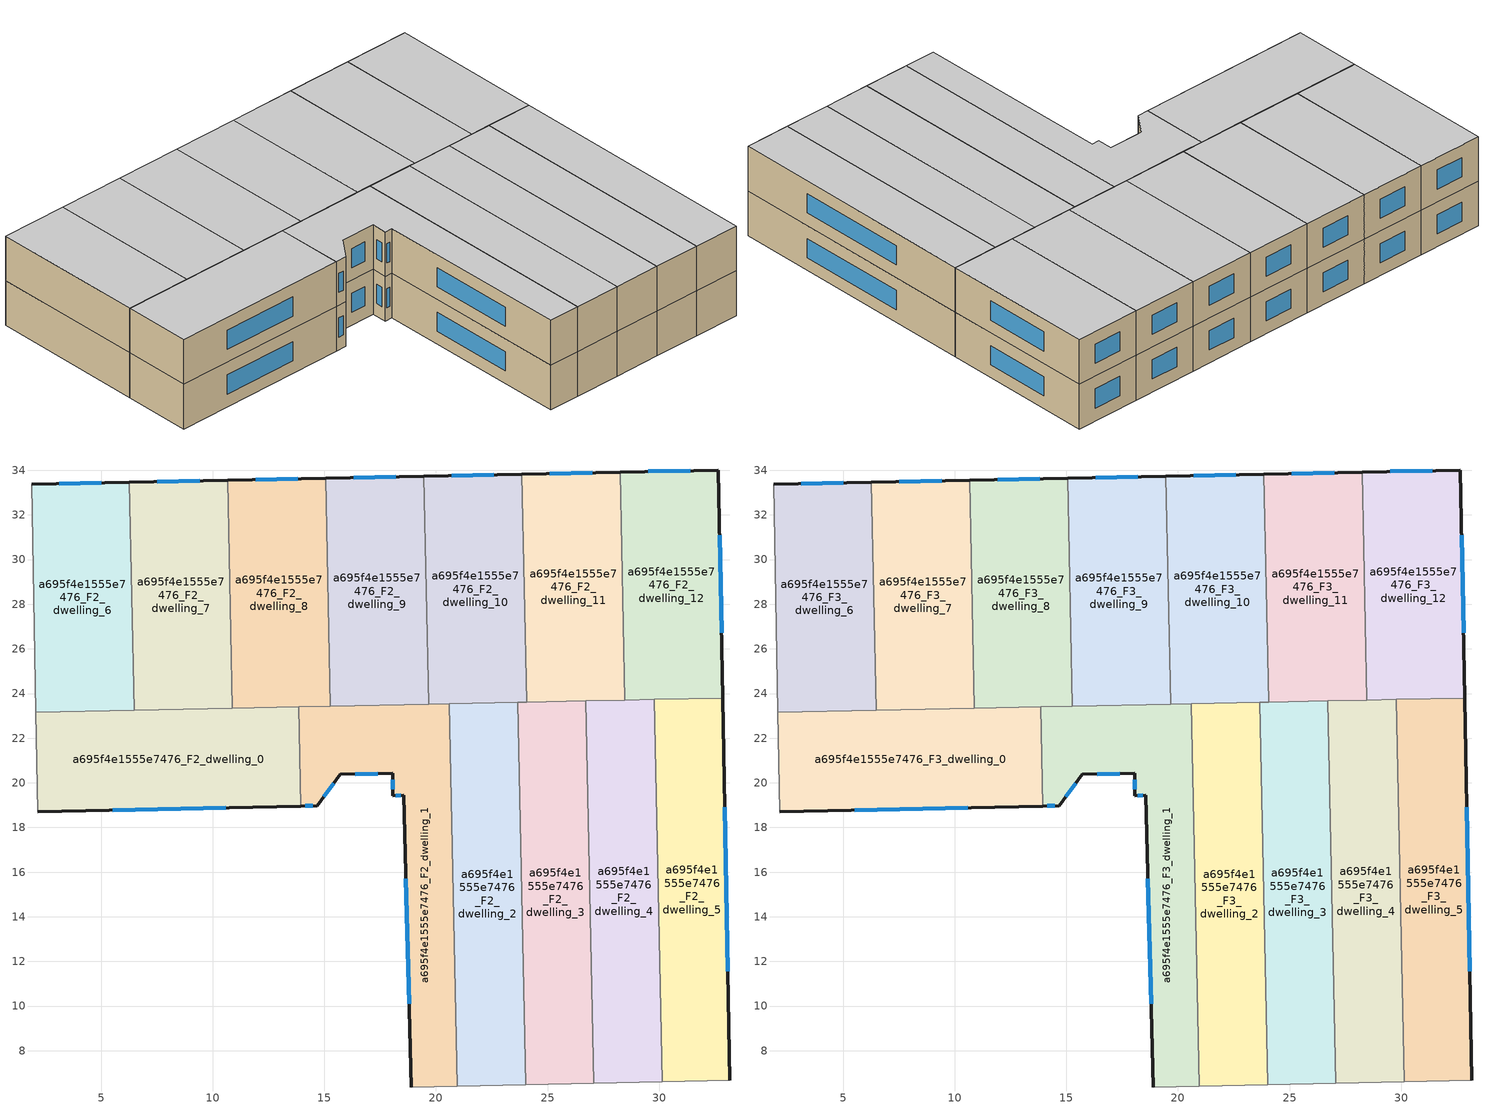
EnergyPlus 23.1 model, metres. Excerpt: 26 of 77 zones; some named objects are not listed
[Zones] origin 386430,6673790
a695f4e1555e7476_F2_dwelling_0
 floor to a695f4e1555e7476_F1_dwelling_0 (EU_floor_Construction): 13.85,23.4 13.95,18.96 2.16,18.7 2.08,23.16 z6
 wall outside (EU_wall_Construction): 2.16,18.7 13.95,18.96 z6:9
 wall to a695f4e1555e7476_F2_dwelling_1 (EU_wall_Construction): 13.95,18.96 13.85,23.4 z6:9
 wall adiabatic (EU_wall_Construction): 2.08,23.16 2.16,18.7 z6:9
 wall to a695f4e1555e7476_F2_dwelling_6 (EU_wall_Construction): 6.49,23.25 2.08,23.16 z6:9
 wall to a695f4e1555e7476_F2_dwelling_7 (EU_wall_Construction): 10.88,23.34 6.49,23.25 z6:9
 wall to a695f4e1555e7476_F2_dwelling_8 (EU_wall_Construction): 13.85,23.4 10.88,23.34 z6:9
 window (EU_Window_Construction): 5.53,18.78 10.58,18.89 z6.86:8.14
a695f4e1555e7476_F2_dwelling_1
 floor to a695f4e1555e7476_F1_dwelling_1 (EU_floor_Construction): 20.6,23.54 20.96,6.42 18.89,6.38 18.57,19.44 18.06,19.42 18.06,20.42 15.72,20.38 14.69,18.98 13.95,18.96 13.85,23.4 z6
 wall outside (EU_wall_Construction): 13.95,18.96 14.69,18.98 15.72,20.38 18.06,20.42 18.06,19.42 18.57,19.44 18.89,6.38 z6:9
 wall to a695f4e1555e7476_F2_dwelling_2 (EU_wall_Construction): 20.96,6.42 20.6,23.54 z6:9
 wall adiabatic (EU_wall_Construction): 18.89,6.38 20.96,6.42 z6:9
 wall to a695f4e1555e7476_F2_dwelling_9 (EU_wall_Construction): 19.67,23.52 15.28,23.43 z6:9
 wall to a695f4e1555e7476_F2_dwelling_8 (EU_wall_Construction): 15.28,23.43 13.85,23.4 z6:9
 wall to a695f4e1555e7476_F2_dwelling_10 (EU_wall_Construction): 20.6,23.54 19.67,23.52 z6:9
 window (EU_Window_Construction): 18.06,20.13 18.06,19.7 / 16.39,20.39 17.39,20.41 / 14.98,19.38 15.43,19.98 / 14.16,18.97 14.48,18.97 / 18.66,15.71 18.8,10.11 / 18.2,19.42 18.42,19.43 z6.86:8.14
a695f4e1555e7476_F2_dwelling_10
 floor to a695f4e1555e7476_F1_dwelling_10 (EU_floor_Construction): 23.85,33.83 24.07,23.62 19.67,23.52 19.46,33.74 z6
 wall outside (EU_wall_Construction): 23.85,33.83 19.46,33.74 z6:9
 wall to a695f4e1555e7476_F2_dwelling_11 (EU_wall_Construction): 24.07,23.62 23.85,33.83 z6:9
 wall to a695f4e1555e7476_F2_dwelling_9 (EU_wall_Construction): 19.46,33.74 19.67,23.52 z6:9
 wall to a695f4e1555e7476_F2_dwelling_2 (EU_wall_Construction): 20.6,23.54 23.65,23.61 z6:9
 wall to a695f4e1555e7476_F2_dwelling_3 (EU_wall_Construction): 23.65,23.61 24.07,23.62 z6:9
 window (EU_Window_Construction): 22.6,33.8 20.71,33.76 z6.86:8.14
a695f4e1555e7476_F2_dwelling_11
 floor to a695f4e1555e7476_F1_dwelling_11 (EU_floor_Construction): 28.25,33.92 28.46,23.71 24.07,23.62 23.85,33.83 z6
 wall outside (EU_wall_Construction): 28.25,33.92 23.85,33.83 z6:9
 wall to a695f4e1555e7476_F2_dwelling_12 (EU_wall_Construction): 28.46,23.71 28.25,33.92 z6:9
 wall to a695f4e1555e7476_F2_dwelling_3 (EU_wall_Construction): 24.07,23.62 26.71,23.67 z6:9
 wall to a695f4e1555e7476_F2_dwelling_4 (EU_wall_Construction): 26.71,23.67 28.46,23.71 z6:9
 window (EU_Window_Construction): 26.99,33.89 25.11,33.85 z6.86:8.14
a695f4e1555e7476_F2_dwelling_12
 floor to a695f4e1555e7476_F1_dwelling_12 (EU_floor_Construction): 32.65,34.01 32.85,23.8 28.46,23.71 28.25,33.92 z6
 wall outside (EU_wall_Construction): 32.85,23.8 32.65,34.01 28.25,33.92 z6:9
 wall to a695f4e1555e7476_F2_dwelling_5 (EU_wall_Construction): 29.77,23.74 32.85,23.8 z6:9
 wall to a695f4e1555e7476_F2_dwelling_4 (EU_wall_Construction): 28.46,23.71 29.77,23.74 z6:9
 window (EU_Window_Construction): 32.79,26.72 32.71,31.09 / 31.39,33.99 29.51,33.95 z6.86:8.14
a695f4e1555e7476_F2_dwelling_2
 floor to a695f4e1555e7476_F1_dwelling_2 (EU_floor_Construction): 23.66,23.61 24.01,6.48 20.96,6.42 20.6,23.54 z6
 wall to a695f4e1555e7476_F2_dwelling_3 (EU_wall_Construction): 24.01,6.48 23.66,23.61 z6:9
 wall adiabatic (EU_wall_Construction): 20.96,6.42 24.01,6.48 z6:9
a695f4e1555e7476_F2_dwelling_3
 floor to a695f4e1555e7476_F1_dwelling_3 (EU_floor_Construction): 26.71,23.67 27.07,6.55 24.01,6.48 23.66,23.61 z6
 wall to a695f4e1555e7476_F2_dwelling_4 (EU_wall_Construction): 27.07,6.55 26.71,23.67 z6:9
 wall adiabatic (EU_wall_Construction): 24.01,6.48 27.07,6.55 z6:9
a695f4e1555e7476_F2_dwelling_4
 floor to a695f4e1555e7476_F1_dwelling_4 (EU_floor_Construction): 29.77,23.74 30.13,6.61 27.07,6.55 26.71,23.67 z6
 wall to a695f4e1555e7476_F2_dwelling_5 (EU_wall_Construction): 30.13,6.61 29.77,23.74 z6:9
 wall adiabatic (EU_wall_Construction): 27.07,6.55 30.13,6.61 z6:9
a695f4e1555e7476_F2_dwelling_5
 floor to a695f4e1555e7476_F1_dwelling_5 (EU_floor_Construction): 32.85,23.8 33.17,6.67 30.13,6.61 29.77,23.74 z6
 wall outside (EU_wall_Construction): 33.17,6.67 32.85,23.8 z6:9
 wall adiabatic (EU_wall_Construction): 30.13,6.61 33.17,6.67 z6:9
 window (EU_Window_Construction): 33.08,11.57 32.94,18.91 z6.86:8.14
a695f4e1555e7476_F2_dwelling_6
 floor to a695f4e1555e7476_F1_dwelling_6 (EU_floor_Construction): 6.27,33.46 6.49,23.25 2.08,23.16 1.89,33.37 z6
 wall outside (EU_wall_Construction): 6.27,33.46 1.89,33.37 z6:9
 wall to a695f4e1555e7476_F2_dwelling_7 (EU_wall_Construction): 6.49,23.25 6.27,33.46 z6:9
 wall adiabatic (EU_wall_Construction): 1.89,33.37 2.08,23.16 z6:9
 window (EU_Window_Construction): 5.02,33.43 3.14,33.39 z6.86:8.14
a695f4e1555e7476_F2_dwelling_7
 floor to a695f4e1555e7476_F1_dwelling_7 (EU_floor_Construction): 10.67,33.55 10.88,23.34 6.49,23.25 6.27,33.46 z6
 wall outside (EU_wall_Construction): 10.67,33.55 6.27,33.46 z6:9
 wall to a695f4e1555e7476_F2_dwelling_8 (EU_wall_Construction): 10.88,23.34 10.67,33.55 z6:9
 window (EU_Window_Construction): 9.41,33.53 7.53,33.49 z6.86:8.14
a695f4e1555e7476_F2_dwelling_8
 floor to a695f4e1555e7476_F1_dwelling_8 (EU_floor_Construction): 15.06,33.64 15.28,23.43 10.88,23.34 10.67,33.55 z6
 wall outside (EU_wall_Construction): 15.06,33.64 10.67,33.55 z6:9
 wall to a695f4e1555e7476_F2_dwelling_9 (EU_wall_Construction): 15.28,23.43 15.06,33.64 z6:9
 window (EU_Window_Construction): 13.81,33.62 11.92,33.58 z6.86:8.14
a695f4e1555e7476_F2_dwelling_9
 floor to a695f4e1555e7476_F1_dwelling_9 (EU_floor_Construction): 19.46,33.74 19.67,23.52 15.28,23.43 15.06,33.64 z6
 wall outside (EU_wall_Construction): 19.46,33.74 15.06,33.64 z6:9
 window (EU_Window_Construction): 18.2,33.71 16.32,33.67 z6.86:8.14
a695f4e1555e7476_F3_dwelling_0
 floor to a695f4e1555e7476_F2_dwelling_0 (EU_floor_Construction): 13.85,23.4 13.95,18.96 2.16,18.7 2.08,23.16 z9
 wall outside (EU_wall_Construction): 2.16,18.7 13.95,18.96 z9:12
 wall to a695f4e1555e7476_F3_dwelling_1 (EU_wall_Construction): 13.95,18.96 13.85,23.4 z9:12
 wall adiabatic (EU_wall_Construction): 2.08,23.16 2.16,18.7 z9:12
 wall to a695f4e1555e7476_F3_dwelling_6 (EU_wall_Construction): 6.49,23.25 2.08,23.16 z9:12
 wall to a695f4e1555e7476_F3_dwelling_7 (EU_wall_Construction): 10.88,23.34 6.49,23.25 z9:12
 wall to a695f4e1555e7476_F3_dwelling_8 (EU_wall_Construction): 13.85,23.4 10.88,23.34 z9:12
 window (EU_Window_Construction): 5.53,18.78 10.58,18.89 z9.86:11.14
 ceiling to a695f4e1555e7476_F4_dwelling_0 (EU_floor_Construction): 13.95,18.96 13.85,23.4 2.08,23.16 2.16,18.7 z12
a695f4e1555e7476_F3_dwelling_1
 floor to a695f4e1555e7476_F2_dwelling_1 (EU_floor_Construction): 20.6,23.54 20.96,6.42 18.89,6.38 18.57,19.44 18.06,19.42 18.06,20.42 15.72,20.38 14.69,18.98 13.95,18.96 13.85,23.4 z9
 wall outside (EU_wall_Construction): 13.95,18.96 14.69,18.98 15.72,20.38 18.06,20.42 18.06,19.42 18.57,19.44 18.89,6.38 z9:12
 wall to a695f4e1555e7476_F3_dwelling_2 (EU_wall_Construction): 20.96,6.42 20.6,23.54 z9:12
 wall adiabatic (EU_wall_Construction): 18.89,6.38 20.96,6.42 z9:12
 wall to a695f4e1555e7476_F3_dwelling_9 (EU_wall_Construction): 19.67,23.52 15.28,23.43 z9:12
 wall to a695f4e1555e7476_F3_dwelling_8 (EU_wall_Construction): 15.28,23.43 13.85,23.4 z9:12
 wall to a695f4e1555e7476_F3_dwelling_10 (EU_wall_Construction): 20.6,23.54 19.67,23.52 z9:12
 window (EU_Window_Construction): 18.06,20.13 18.06,19.7 / 16.39,20.39 17.39,20.41 / 14.98,19.38 15.43,19.98 / 14.16,18.97 14.48,18.97 / 18.66,15.71 18.8,10.11 / 18.2,19.42 18.42,19.43 z9.86:11.14
 ceiling to a695f4e1555e7476_F4_dwelling_1 (EU_floor_Construction): 20.96,6.42 20.6,23.54 13.85,23.4 13.95,18.96 14.69,18.98 15.72,20.38 18.06,20.42 18.06,19.42 18.57,19.44 18.89,6.38 z12
a695f4e1555e7476_F3_dwelling_10
 floor to a695f4e1555e7476_F2_dwelling_10 (EU_floor_Construction): 23.85,33.83 24.07,23.62 19.67,23.52 19.46,33.74 z9
 wall outside (EU_wall_Construction): 23.85,33.83 19.46,33.74 z9:12
 wall to a695f4e1555e7476_F3_dwelling_11 (EU_wall_Construction): 24.07,23.62 23.85,33.83 z9:12
 wall to a695f4e1555e7476_F3_dwelling_9 (EU_wall_Construction): 19.46,33.74 19.67,23.52 z9:12
 wall to a695f4e1555e7476_F3_dwelling_2 (EU_wall_Construction): 20.6,23.54 23.65,23.61 z9:12
 wall to a695f4e1555e7476_F3_dwelling_3 (EU_wall_Construction): 23.65,23.61 24.07,23.62 z9:12
 window (EU_Window_Construction): 22.6,33.8 20.71,33.76 z9.86:11.14
 ceiling to a695f4e1555e7476_F4_dwelling_10 (EU_floor_Construction): 24.07,23.62 23.85,33.83 19.46,33.74 19.67,23.52 z12
a695f4e1555e7476_F3_dwelling_11
 floor to a695f4e1555e7476_F2_dwelling_11 (EU_floor_Construction): 28.25,33.92 28.46,23.71 24.07,23.62 23.85,33.83 z9
 wall outside (EU_wall_Construction): 28.25,33.92 23.85,33.83 z9:12
 wall to a695f4e1555e7476_F3_dwelling_12 (EU_wall_Construction): 28.46,23.71 28.25,33.92 z9:12
 wall to a695f4e1555e7476_F3_dwelling_3 (EU_wall_Construction): 24.07,23.62 26.71,23.67 z9:12
 wall to a695f4e1555e7476_F3_dwelling_4 (EU_wall_Construction): 26.71,23.67 28.46,23.71 z9:12
 window (EU_Window_Construction): 26.99,33.89 25.11,33.85 z9.86:11.14
 ceiling to a695f4e1555e7476_F4_dwelling_11 (EU_floor_Construction): 28.46,23.71 28.25,33.92 23.85,33.83 24.07,23.62 z12
a695f4e1555e7476_F3_dwelling_12
 floor to a695f4e1555e7476_F2_dwelling_12 (EU_floor_Construction): 32.65,34.01 32.85,23.8 28.46,23.71 28.25,33.92 z9
 wall outside (EU_wall_Construction): 32.85,23.8 32.65,34.01 28.25,33.92 z9:12
 wall to a695f4e1555e7476_F3_dwelling_5 (EU_wall_Construction): 29.77,23.74 32.85,23.8 z9:12
 wall to a695f4e1555e7476_F3_dwelling_4 (EU_wall_Construction): 28.46,23.71 29.77,23.74 z9:12
 window (EU_Window_Construction): 32.79,26.72 32.71,31.09 / 31.39,33.99 29.51,33.95 z9.86:11.14
 ceiling to a695f4e1555e7476_F4_dwelling_12 (EU_floor_Construction): 32.85,23.8 32.65,34.01 28.25,33.92 28.46,23.71 z12
a695f4e1555e7476_F3_dwelling_2
 floor to a695f4e1555e7476_F2_dwelling_2 (EU_floor_Construction): 23.66,23.61 24.01,6.48 20.96,6.42 20.6,23.54 z9
 wall to a695f4e1555e7476_F3_dwelling_3 (EU_wall_Construction): 24.01,6.48 23.66,23.61 z9:12
 wall adiabatic (EU_wall_Construction): 20.96,6.42 24.01,6.48 z9:12
 ceiling to a695f4e1555e7476_F4_dwelling_2 (EU_floor_Construction): 24.01,6.48 23.66,23.61 20.6,23.54 20.96,6.42 z12
a695f4e1555e7476_F3_dwelling_3
 floor to a695f4e1555e7476_F2_dwelling_3 (EU_floor_Construction): 26.71,23.67 27.07,6.55 24.01,6.48 23.66,23.61 z9
 wall to a695f4e1555e7476_F3_dwelling_4 (EU_wall_Construction): 27.07,6.55 26.71,23.67 z9:12
 wall adiabatic (EU_wall_Construction): 24.01,6.48 27.07,6.55 z9:12
 ceiling to a695f4e1555e7476_F4_dwelling_3 (EU_floor_Construction): 27.07,6.55 26.71,23.67 23.66,23.61 24.01,6.48 z12
a695f4e1555e7476_F3_dwelling_4
 floor to a695f4e1555e7476_F2_dwelling_4 (EU_floor_Construction): 29.77,23.74 30.13,6.61 27.07,6.55 26.71,23.67 z9
 wall to a695f4e1555e7476_F3_dwelling_5 (EU_wall_Construction): 30.13,6.61 29.77,23.74 z9:12
 wall adiabatic (EU_wall_Construction): 27.07,6.55 30.13,6.61 z9:12
 ceiling to a695f4e1555e7476_F4_dwelling_4 (EU_floor_Construction): 30.13,6.61 29.77,23.74 26.71,23.67 27.07,6.55 z12
a695f4e1555e7476_F3_dwelling_5
 floor to a695f4e1555e7476_F2_dwelling_5 (EU_floor_Construction): 32.85,23.8 33.17,6.67 30.13,6.61 29.77,23.74 z9
 wall outside (EU_wall_Construction): 33.17,6.67 32.85,23.8 z9:12
 wall adiabatic (EU_wall_Construction): 30.13,6.61 33.17,6.67 z9:12
 window (EU_Window_Construction): 33.08,11.57 32.94,18.91 z9.86:11.14
 ceiling to a695f4e1555e7476_F4_dwelling_5 (EU_floor_Construction): 33.17,6.67 32.85,23.8 29.77,23.74 30.13,6.61 z12
a695f4e1555e7476_F3_dwelling_6
 floor to a695f4e1555e7476_F2_dwelling_6 (EU_floor_Construction): 6.27,33.46 6.49,23.25 2.08,23.16 1.89,33.37 z9
 wall outside (EU_wall_Construction): 6.27,33.46 1.89,33.37 z9:12
 wall to a695f4e1555e7476_F3_dwelling_7 (EU_wall_Construction): 6.49,23.25 6.27,33.46 z9:12
 wall adiabatic (EU_wall_Construction): 1.89,33.37 2.08,23.16 z9:12
 window (EU_Window_Construction): 5.02,33.43 3.14,33.39 z9.86:11.14
 ceiling to a695f4e1555e7476_F4_dwelling_6 (EU_floor_Construction): 6.49,23.25 6.27,33.46 1.89,33.37 2.08,23.16 z12
a695f4e1555e7476_F3_dwelling_7
 floor to a695f4e1555e7476_F2_dwelling_7 (EU_floor_Construction): 10.67,33.55 10.88,23.34 6.49,23.25 6.27,33.46 z9
 wall outside (EU_wall_Construction): 10.67,33.55 6.27,33.46 z9:12
 wall to a695f4e1555e7476_F3_dwelling_8 (EU_wall_Construction): 10.88,23.34 10.67,33.55 z9:12
 window (EU_Window_Construction): 9.41,33.53 7.53,33.49 z9.86:11.14
 ceiling to a695f4e1555e7476_F4_dwelling_7 (EU_floor_Construction): 10.88,23.34 10.67,33.55 6.27,33.46 6.49,23.25 z12
a695f4e1555e7476_F3_dwelling_8
 floor to a695f4e1555e7476_F2_dwelling_8 (EU_floor_Construction): 15.06,33.64 15.28,23.43 10.88,23.34 10.67,33.55 z9
 wall outside (EU_wall_Construction): 15.06,33.64 10.67,33.55 z9:12
 wall to a695f4e1555e7476_F3_dwelling_9 (EU_wall_Construction): 15.28,23.43 15.06,33.64 z9:12
 window (EU_Window_Construction): 13.81,33.62 11.92,33.58 z9.86:11.14
 ceiling to a695f4e1555e7476_F4_dwelling_8 (EU_floor_Construction): 15.28,23.43 15.06,33.64 10.67,33.55 10.88,23.34 z12
a695f4e1555e7476_F3_dwelling_9
 floor to a695f4e1555e7476_F2_dwelling_9 (EU_floor_Construction): 19.46,33.74 19.67,23.52 15.28,23.43 15.06,33.64 z9
 wall outside (EU_wall_Construction): 19.46,33.74 15.06,33.64 z9:12
 window (EU_Window_Construction): 18.2,33.71 16.32,33.67 z9.86:11.14
 ceiling to a695f4e1555e7476_F4_dwelling_9 (EU_floor_Construction): 19.67,23.52 19.46,33.74 15.06,33.64 15.28,23.43 z12
[Building]
EU S2 Campaign: North Axis=0; Terrain=City; Solar Distribution=FullExterior
[Site:Location]
Helsinki-Vantaa.AP: Latitude=60.317; Longitude=24.963; Time Zone=2; Elevation=54.6
[SizingPeriod:WeatherFileDays]
AnnualSizingPeriod: Begin Month=1; Begin Day of Month=1; End Month=12; End Day of Month=31; Day of Week for Start Day=Monday; Use Weather File Daylight Saving Period=No; Use Weather File Rain and Snow Indicators=No
[MATERIAL]
EU_InternalMass_Material: Roughness=MediumRough; Thickness=0.1; Conductivity=1; Density=1800; Specific Heat=900; Thermal Absorptance=0.9; Solar Absorptance=0.7; Visible Absorptance=0.7
[MATERIAL:NOMASS] Roughness=MediumRough; Thermal Absorptance=0.9; Solar Absorptance=0.7; Visible Absorptance=0.7
Name | Thermal Resistance
EU_wall_NoMass | 1.10183
EU_floor_NoMass | 1.70606
[WINDOWMATERIAL:SIMPLEGLAZINGSYSTEM]
EU_Window_SimpleGlazing: UFactor=3.11035; Solar Heat Gain Coefficient=0.8; Visible Transmittance=0.8
[CONSTRUCTION]
EU_wall_Construction: EU_wall_NoMass
EU_floor_Construction: EU_floor_NoMass
EU_Window_Construction: EU_Window_SimpleGlazing
EU_InternalMass_Construction: EU_InternalMass_Material
[ZONE] Type=1; Multiplier=1; Ceiling Height=autocalculate; Floor Area=autocalculate; Part of Total Floor Area=Yes
Name | Volume
a695f4e1555e7476_F2_dwelling_0; a695f4e1555e7476_F3_dwelling_0 | 157.142
a695f4e1555e7476_F2_dwelling_1; a695f4e1555e7476_F3_dwelling_1 | 157.135
a695f4e1555e7476_F2_dwelling_10; a695f4e1555e7476_F3_dwelling_10 | 134.706
a695f4e1555e7476_F2_dwelling_11; a695f4e1555e7476_F3_dwelling_11 | 134.704
a695f4e1555e7476_F2_dwelling_12; a695f4e1555e7476_F3_dwelling_12 | 134.708
a695f4e1555e7476_F2_dwelling_2; a695f4e1555e7476_F3_dwelling_2; a695f4e1555e7476_F2_dwelling_3; a695f4e1555e7476_F3_dwelling_3 | 157.164
a695f4e1555e7476_F2_dwelling_4; a695f4e1555e7476_F3_dwelling_4 | 157.165
a695f4e1555e7476_F2_dwelling_5; a695f4e1555e7476_F3_dwelling_5 | 157.186
a695f4e1555e7476_F2_dwelling_6; a695f4e1555e7476_F3_dwelling_6 | 134.707
a695f4e1555e7476_F2_dwelling_7; a695f4e1555e7476_F3_dwelling_7 | 134.705
a695f4e1555e7476_F2_dwelling_8; a695f4e1555e7476_F3_dwelling_8 | 134.703
a695f4e1555e7476_F2_dwelling_9; a695f4e1555e7476_F3_dwelling_9 | 134.736
[INTERNALMASS] Construction=EU_InternalMass_Construction
Name | Zone or ZoneList | Surface Area
a695f4e1555e7476_F2_dwelling_0_EU_InternalMass | a695f4e1555e7476_F2_dwelling_0 | 52.3806
a695f4e1555e7476_F2_dwelling_1_EU_InternalMass | a695f4e1555e7476_F2_dwelling_1 | 52.3784
a695f4e1555e7476_F2_dwelling_2_EU_InternalMass | a695f4e1555e7476_F2_dwelling_2 | 52.3882
a695f4e1555e7476_F2_dwelling_3_EU_InternalMass | a695f4e1555e7476_F2_dwelling_3 | 52.3882
a695f4e1555e7476_F2_dwelling_4_EU_InternalMass | a695f4e1555e7476_F2_dwelling_4 | 52.3882
a695f4e1555e7476_F2_dwelling_5_EU_InternalMass | a695f4e1555e7476_F2_dwelling_5 | 52.3956
a695f4e1555e7476_F2_dwelling_6_EU_InternalMass | a695f4e1555e7476_F2_dwelling_6 | 44.9028
a695f4e1555e7476_F2_dwelling_7_EU_InternalMass | a695f4e1555e7476_F2_dwelling_7 | 44.9014
a695f4e1555e7476_F2_dwelling_8_EU_InternalMass | a695f4e1555e7476_F2_dwelling_8 | 44.9014
a695f4e1555e7476_F2_dwelling_9_EU_InternalMass | a695f4e1555e7476_F2_dwelling_9 | 44.9116
a695f4e1555e7476_F2_dwelling_10_EU_InternalMass | a695f4e1555e7476_F2_dwelling_10 | 44.9014
a695f4e1555e7476_F2_dwelling_11_EU_InternalMass | a695f4e1555e7476_F2_dwelling_11 | 44.9014
a695f4e1555e7476_F2_dwelling_12_EU_InternalMass | a695f4e1555e7476_F2_dwelling_12 | 44.9026
a695f4e1555e7476_F3_dwelling_0_EU_InternalMass | a695f4e1555e7476_F3_dwelling_0 | 52.3806
a695f4e1555e7476_F3_dwelling_1_EU_InternalMass | a695f4e1555e7476_F3_dwelling_1 | 52.3784
a695f4e1555e7476_F3_dwelling_2_EU_InternalMass | a695f4e1555e7476_F3_dwelling_2 | 52.3882
a695f4e1555e7476_F3_dwelling_3_EU_InternalMass | a695f4e1555e7476_F3_dwelling_3 | 52.3882
a695f4e1555e7476_F3_dwelling_4_EU_InternalMass | a695f4e1555e7476_F3_dwelling_4 | 52.3882
a695f4e1555e7476_F3_dwelling_5_EU_InternalMass | a695f4e1555e7476_F3_dwelling_5 | 52.3956
a695f4e1555e7476_F3_dwelling_6_EU_InternalMass | a695f4e1555e7476_F3_dwelling_6 | 44.9028
a695f4e1555e7476_F3_dwelling_7_EU_InternalMass | a695f4e1555e7476_F3_dwelling_7 | 44.9014
a695f4e1555e7476_F3_dwelling_8_EU_InternalMass | a695f4e1555e7476_F3_dwelling_8 | 44.9014
a695f4e1555e7476_F3_dwelling_9_EU_InternalMass | a695f4e1555e7476_F3_dwelling_9 | 44.9116
a695f4e1555e7476_F3_dwelling_10_EU_InternalMass | a695f4e1555e7476_F3_dwelling_10 | 44.9014
a695f4e1555e7476_F3_dwelling_11_EU_InternalMass | a695f4e1555e7476_F3_dwelling_11 | 44.9014
a695f4e1555e7476_F3_dwelling_12_EU_InternalMass | a695f4e1555e7476_F3_dwelling_12 | 44.9026
[OTHEREQUIPMENT] Fuel Type=Electricity; Design Level Calculation Method=Watts/Area; Power per Zone Floor Area=1; Fraction Latent=0; Fraction Radiant=0; Fraction Lost=0; Carbon Dioxide Generation Rate=0; EndUse Subcategory=EU_Step8_InternalGains
Name | Zone or ZoneList or Space or SpaceList | Schedule
EU_Step8_InternalGain_a695f4e1555e7476_F2_dwelling_0_f000 | a695f4e1555e7476_F2_dwelling_0 | EU_Step8_GainSchedule_a695f4e1555e7476_F2_dwelling_0_f000
EU_Step8_InternalGain_a695f4e1555e7476_F2_dwelling_1_f000 | a695f4e1555e7476_F2_dwelling_1 | EU_Step8_GainSchedule_a695f4e1555e7476_F2_dwelling_1_f000
EU_Step8_InternalGain_a695f4e1555e7476_F2_dwelling_2_f000 | a695f4e1555e7476_F2_dwelling_2 | EU_Step8_GainSchedule_a695f4e1555e7476_F2_dwelling_2_f000
EU_Step8_InternalGain_a695f4e1555e7476_F2_dwelling_3_f000 | a695f4e1555e7476_F2_dwelling_3 | EU_Step8_GainSchedule_a695f4e1555e7476_F2_dwelling_3_f000
EU_Step8_InternalGain_a695f4e1555e7476_F2_dwelling_4_f000 | a695f4e1555e7476_F2_dwelling_4 | EU_Step8_GainSchedule_a695f4e1555e7476_F2_dwelling_4_f000
EU_Step8_InternalGain_a695f4e1555e7476_F2_dwelling_5_f000 | a695f4e1555e7476_F2_dwelling_5 | EU_Step8_GainSchedule_a695f4e1555e7476_F2_dwelling_5_f000
EU_Step8_InternalGain_a695f4e1555e7476_F2_dwelling_6_f000 | a695f4e1555e7476_F2_dwelling_6 | EU_Step8_GainSchedule_a695f4e1555e7476_F2_dwelling_6_f000
EU_Step8_InternalGain_a695f4e1555e7476_F2_dwelling_7_f000 | a695f4e1555e7476_F2_dwelling_7 | EU_Step8_GainSchedule_a695f4e1555e7476_F2_dwelling_7_f000
EU_Step8_InternalGain_a695f4e1555e7476_F2_dwelling_8_f000 | a695f4e1555e7476_F2_dwelling_8 | EU_Step8_GainSchedule_a695f4e1555e7476_F2_dwelling_8_f000
EU_Step8_InternalGain_a695f4e1555e7476_F2_dwelling_9_f000 | a695f4e1555e7476_F2_dwelling_9 | EU_Step8_GainSchedule_a695f4e1555e7476_F2_dwelling_9_f000
EU_Step8_InternalGain_a695f4e1555e7476_F2_dwelling_10_f000 | a695f4e1555e7476_F2_dwelling_10 | EU_Step8_GainSchedule_a695f4e1555e7476_F2_dwelling_10_f000
EU_Step8_InternalGain_a695f4e1555e7476_F2_dwelling_11_f000 | a695f4e1555e7476_F2_dwelling_11 | EU_Step8_GainSchedule_a695f4e1555e7476_F2_dwelling_11_f000
EU_Step8_InternalGain_a695f4e1555e7476_F2_dwelling_12_f000 | a695f4e1555e7476_F2_dwelling_12 | EU_Step8_GainSchedule_a695f4e1555e7476_F2_dwelling_12_f000
EU_Step8_InternalGain_a695f4e1555e7476_F3_dwelling_0_f000 | a695f4e1555e7476_F3_dwelling_0 | EU_Step8_GainSchedule_a695f4e1555e7476_F3_dwelling_0_f000
EU_Step8_InternalGain_a695f4e1555e7476_F3_dwelling_1_f000 | a695f4e1555e7476_F3_dwelling_1 | EU_Step8_GainSchedule_a695f4e1555e7476_F3_dwelling_1_f000
EU_Step8_InternalGain_a695f4e1555e7476_F3_dwelling_2_f000 | a695f4e1555e7476_F3_dwelling_2 | EU_Step8_GainSchedule_a695f4e1555e7476_F3_dwelling_2_f000
EU_Step8_InternalGain_a695f4e1555e7476_F3_dwelling_3_f000 | a695f4e1555e7476_F3_dwelling_3 | EU_Step8_GainSchedule_a695f4e1555e7476_F3_dwelling_3_f000
EU_Step8_InternalGain_a695f4e1555e7476_F3_dwelling_4_f000 | a695f4e1555e7476_F3_dwelling_4 | EU_Step8_GainSchedule_a695f4e1555e7476_F3_dwelling_4_f000
EU_Step8_InternalGain_a695f4e1555e7476_F3_dwelling_5_f000 | a695f4e1555e7476_F3_dwelling_5 | EU_Step8_GainSchedule_a695f4e1555e7476_F3_dwelling_5_f000
EU_Step8_InternalGain_a695f4e1555e7476_F3_dwelling_6_f000 | a695f4e1555e7476_F3_dwelling_6 | EU_Step8_GainSchedule_a695f4e1555e7476_F3_dwelling_6_f000
EU_Step8_InternalGain_a695f4e1555e7476_F3_dwelling_7_f000 | a695f4e1555e7476_F3_dwelling_7 | EU_Step8_GainSchedule_a695f4e1555e7476_F3_dwelling_7_f000
EU_Step8_InternalGain_a695f4e1555e7476_F3_dwelling_8_f000 | a695f4e1555e7476_F3_dwelling_8 | EU_Step8_GainSchedule_a695f4e1555e7476_F3_dwelling_8_f000
EU_Step8_InternalGain_a695f4e1555e7476_F3_dwelling_9_f000 | a695f4e1555e7476_F3_dwelling_9 | EU_Step8_GainSchedule_a695f4e1555e7476_F3_dwelling_9_f000
EU_Step8_InternalGain_a695f4e1555e7476_F3_dwelling_10_f000 | a695f4e1555e7476_F3_dwelling_10 | EU_Step8_GainSchedule_a695f4e1555e7476_F3_dwelling_10_f000
EU_Step8_InternalGain_a695f4e1555e7476_F3_dwelling_11_f000 | a695f4e1555e7476_F3_dwelling_11 | EU_Step8_GainSchedule_a695f4e1555e7476_F3_dwelling_11_f000
EU_Step8_InternalGain_a695f4e1555e7476_F3_dwelling_12_f000 | a695f4e1555e7476_F3_dwelling_12 | EU_Step8_GainSchedule_a695f4e1555e7476_F3_dwelling_12_f000
[ZONEVENTILATION:DESIGNFLOWRATE] Schedule=EU_AlwaysOn; Design Flow Rate Calculation Method=AirChanges/Hour; Air Changes per Hour=0.756316; Ventilation Type=Natural; Fan Pressure Rise=0; Fan Total Efficiency=1; Constant Term Coefficient=1; Temperature Term Coefficient=0; Velocity Term Coefficient=0; Velocity Squared Term Coefficient=0; Minimum Indoor Temperature=-100; Maximum Indoor Temperature=100; Delta Temperature=-100; Minimum Outdoor Temperature=-100; Maximum Outdoor Temperature=100; Maximum Wind Speed=40
Name | Zone or ZoneList or Space or SpaceList
EU_ConstantAir_a695f4e1555e7476_F2_dwelling_0 | a695f4e1555e7476_F2_dwelling_0
EU_ConstantAir_a695f4e1555e7476_F2_dwelling_1 | a695f4e1555e7476_F2_dwelling_1
EU_ConstantAir_a695f4e1555e7476_F2_dwelling_2 | a695f4e1555e7476_F2_dwelling_2
EU_ConstantAir_a695f4e1555e7476_F2_dwelling_3 | a695f4e1555e7476_F2_dwelling_3
EU_ConstantAir_a695f4e1555e7476_F2_dwelling_4 | a695f4e1555e7476_F2_dwelling_4
EU_ConstantAir_a695f4e1555e7476_F2_dwelling_5 | a695f4e1555e7476_F2_dwelling_5
EU_ConstantAir_a695f4e1555e7476_F2_dwelling_6 | a695f4e1555e7476_F2_dwelling_6
EU_ConstantAir_a695f4e1555e7476_F2_dwelling_7 | a695f4e1555e7476_F2_dwelling_7
EU_ConstantAir_a695f4e1555e7476_F2_dwelling_8 | a695f4e1555e7476_F2_dwelling_8
EU_ConstantAir_a695f4e1555e7476_F2_dwelling_9 | a695f4e1555e7476_F2_dwelling_9
EU_ConstantAir_a695f4e1555e7476_F2_dwelling_10 | a695f4e1555e7476_F2_dwelling_10
EU_ConstantAir_a695f4e1555e7476_F2_dwelling_11 | a695f4e1555e7476_F2_dwelling_11
EU_ConstantAir_a695f4e1555e7476_F2_dwelling_12 | a695f4e1555e7476_F2_dwelling_12
EU_ConstantAir_a695f4e1555e7476_F3_dwelling_0 | a695f4e1555e7476_F3_dwelling_0
EU_ConstantAir_a695f4e1555e7476_F3_dwelling_1 | a695f4e1555e7476_F3_dwelling_1
EU_ConstantAir_a695f4e1555e7476_F3_dwelling_2 | a695f4e1555e7476_F3_dwelling_2
EU_ConstantAir_a695f4e1555e7476_F3_dwelling_3 | a695f4e1555e7476_F3_dwelling_3
EU_ConstantAir_a695f4e1555e7476_F3_dwelling_4 | a695f4e1555e7476_F3_dwelling_4
EU_ConstantAir_a695f4e1555e7476_F3_dwelling_5 | a695f4e1555e7476_F3_dwelling_5
EU_ConstantAir_a695f4e1555e7476_F3_dwelling_6 | a695f4e1555e7476_F3_dwelling_6
EU_ConstantAir_a695f4e1555e7476_F3_dwelling_7 | a695f4e1555e7476_F3_dwelling_7
EU_ConstantAir_a695f4e1555e7476_F3_dwelling_8 | a695f4e1555e7476_F3_dwelling_8
EU_ConstantAir_a695f4e1555e7476_F3_dwelling_9 | a695f4e1555e7476_F3_dwelling_9
EU_ConstantAir_a695f4e1555e7476_F3_dwelling_10 | a695f4e1555e7476_F3_dwelling_10
EU_ConstantAir_a695f4e1555e7476_F3_dwelling_11 | a695f4e1555e7476_F3_dwelling_11
EU_ConstantAir_a695f4e1555e7476_F3_dwelling_12 | a695f4e1555e7476_F3_dwelling_12
[HVACTEMPLATE:ZONE:IDEALLOADSAIRSYSTEM] System Availability Schedule=EU_AlwaysOn; Maximum Heating Supply Air Temperature=50; Minimum Cooling Supply Air Temperature=13; Maximum Heating Supply Air Humidity Ratio=0.0156; Minimum Cooling Supply Air Humidity Ratio=0.0077; Heating Limit=NoLimit; Cooling Limit=NoLimit; Heating Availability Schedule=EU_AlwaysOn; Cooling Availability Schedule=EU_CoolingOff; Dehumidification Control Type=ConstantSensibleHeatRatio; Cooling Sensible Heat Ratio=0.7; Dehumidification Setpoint=60; Humidification Control Type=None; Humidification Setpoint=30; Outdoor Air Method=None; Outdoor Air Flow Rate per Person=0.00944; Outdoor Air Flow Rate per Zone Floor Area=0; Outdoor Air Flow Rate per Zone=0; Demand Controlled Ventilation Type=None; Outdoor Air Economizer Type=NoEconomizer; Heat Recovery Type=None; Sensible Heat Recovery Effectiveness=0.7; Latent Heat Recovery Effectiveness=0.65
Name | Template Thermostat
a695f4e1555e7476_F2_dwelling_0 | EU_HeatOnly_a695f4e1555e7476_F2_dwelling_0
a695f4e1555e7476_F2_dwelling_1 | EU_HeatOnly_a695f4e1555e7476_F2_dwelling_1
a695f4e1555e7476_F2_dwelling_2 | EU_HeatOnly_a695f4e1555e7476_F2_dwelling_2
a695f4e1555e7476_F2_dwelling_3 | EU_HeatOnly_a695f4e1555e7476_F2_dwelling_3
a695f4e1555e7476_F2_dwelling_4 | EU_HeatOnly_a695f4e1555e7476_F2_dwelling_4
a695f4e1555e7476_F2_dwelling_5 | EU_HeatOnly_a695f4e1555e7476_F2_dwelling_5
a695f4e1555e7476_F2_dwelling_6 | EU_HeatOnly_a695f4e1555e7476_F2_dwelling_6
a695f4e1555e7476_F2_dwelling_7 | EU_HeatOnly_a695f4e1555e7476_F2_dwelling_7
a695f4e1555e7476_F2_dwelling_8 | EU_HeatOnly_a695f4e1555e7476_F2_dwelling_8
a695f4e1555e7476_F2_dwelling_9 | EU_HeatOnly_a695f4e1555e7476_F2_dwelling_9
a695f4e1555e7476_F2_dwelling_10 | EU_HeatOnly_a695f4e1555e7476_F2_dwelling_10
a695f4e1555e7476_F2_dwelling_11 | EU_HeatOnly_a695f4e1555e7476_F2_dwelling_11
a695f4e1555e7476_F2_dwelling_12 | EU_HeatOnly_a695f4e1555e7476_F2_dwelling_12
a695f4e1555e7476_F3_dwelling_0 | EU_HeatOnly_a695f4e1555e7476_F3_dwelling_0
a695f4e1555e7476_F3_dwelling_1 | EU_HeatOnly_a695f4e1555e7476_F3_dwelling_1
a695f4e1555e7476_F3_dwelling_2 | EU_HeatOnly_a695f4e1555e7476_F3_dwelling_2
a695f4e1555e7476_F3_dwelling_3 | EU_HeatOnly_a695f4e1555e7476_F3_dwelling_3
a695f4e1555e7476_F3_dwelling_4 | EU_HeatOnly_a695f4e1555e7476_F3_dwelling_4
a695f4e1555e7476_F3_dwelling_5 | EU_HeatOnly_a695f4e1555e7476_F3_dwelling_5
a695f4e1555e7476_F3_dwelling_6 | EU_HeatOnly_a695f4e1555e7476_F3_dwelling_6
a695f4e1555e7476_F3_dwelling_7 | EU_HeatOnly_a695f4e1555e7476_F3_dwelling_7
a695f4e1555e7476_F3_dwelling_8 | EU_HeatOnly_a695f4e1555e7476_F3_dwelling_8
a695f4e1555e7476_F3_dwelling_9 | EU_HeatOnly_a695f4e1555e7476_F3_dwelling_9
a695f4e1555e7476_F3_dwelling_10 | EU_HeatOnly_a695f4e1555e7476_F3_dwelling_10
a695f4e1555e7476_F3_dwelling_11 | EU_HeatOnly_a695f4e1555e7476_F3_dwelling_11
a695f4e1555e7476_F3_dwelling_12 | EU_HeatOnly_a695f4e1555e7476_F3_dwelling_12
[SIZING:ZONE] Zone Cooling Design Supply Air Temperature Input Method=SupplyAirTemperature; Zone Cooling Design Supply Air Temperature=13; Zone Heating Design Supply Air Temperature Input Method=SupplyAirTemperature; Zone Heating Design Supply Air Temperature=50; Zone Cooling Design Supply Air Humidity Ratio=0.008; Zone Heating Design Supply Air Humidity Ratio=0.008; Cooling Design Air Flow Method=DesignDay; Cooling Design Air Flow Rate=0; Cooling Minimum Air Flow per Zone Floor Area=0.000762; Cooling Minimum Air Flow=0; Cooling Minimum Air Flow Fraction=0.2; Heating Design Air Flow Method=DesignDay; Heating Design Air Flow Rate=0; Heating Maximum Air Flow per Zone Floor Area=0.002032; Heating Maximum Air Flow=0.141576; Heating Maximum Air Flow Fraction=0.3; Account for Dedicated Outdoor Air System=No; Dedicated Outdoor Air System Control Strategy=NeutralSupplyAir; Dedicated Outdoor Air Low Setpoint Temperature for Design=autosize; Dedicated Outdoor Air High Setpoint Temperature for Design=autosize; Zone Load Sizing Method=Sensible Load Only No Latent Load; Zone Latent Cooling Design Supply Air Humidity Ratio Input Method=HumidityRatioDifference; Zone Cooling Design Supply Air Humidity Ratio Difference=0.005; Zone Latent Heating Design Supply Air Humidity Ratio Input Method=HumidityRatioDifference; Zone Humidification Design Supply Air Humidity Ratio Difference=0.005
a695f4e1555e7476_F2_dwelling_0; a695f4e1555e7476_F2_dwelling_1; a695f4e1555e7476_F2_dwelling_2; a695f4e1555e7476_F2_dwelling_3; a695f4e1555e7476_F2_dwelling_4; a695f4e1555e7476_F2_dwelling_5; a695f4e1555e7476_F2_dwelling_6; a695f4e1555e7476_F2_dwelling_7; a695f4e1555e7476_F2_dwelling_8; a695f4e1555e7476_F2_dwelling_9; a695f4e1555e7476_F2_dwelling_10; a695f4e1555e7476_F2_dwelling_11; a695f4e1555e7476_F2_dwelling_12; a695f4e1555e7476_F3_dwelling_0; a695f4e1555e7476_F3_dwelling_1; a695f4e1555e7476_F3_dwelling_2; a695f4e1555e7476_F3_dwelling_3; a695f4e1555e7476_F3_dwelling_4; a695f4e1555e7476_F3_dwelling_5; a695f4e1555e7476_F3_dwelling_6; a695f4e1555e7476_F3_dwelling_7; a695f4e1555e7476_F3_dwelling_8; a695f4e1555e7476_F3_dwelling_9; a695f4e1555e7476_F3_dwelling_10; a695f4e1555e7476_F3_dwelling_11; a695f4e1555e7476_F3_dwelling_12
[SCHEDULE:CONSTANT]
Name | Hourly Value
EU_AlwaysOn | 1
EU_CoolingOff | 0
[SCHEDULE:FILE] Column Number=1; Rows to Skip at Top=0; Number of Hours of Data=8760; Column Separator=Comma; Interpolate to Timestep=No; Minutes per Item=60; Adjust Schedule for Daylight Savings=Yes
Name | File
EU_Step8_GainSchedule_a695f4e1555e7476_F2_dwelling_0_f000 | ../../schedules/a695f4e1555e7476/a695f4e1555e7476_F2_dwelling_0_f000_gain.csv
EU_Step8_GainSchedule_a695f4e1555e7476_F2_dwelling_1_f000 | ../../schedules/a695f4e1555e7476/a695f4e1555e7476_F2_dwelling_1_f000_gain.csv
EU_Step8_GainSchedule_a695f4e1555e7476_F2_dwelling_2_f000 | ../../schedules/a695f4e1555e7476/a695f4e1555e7476_F2_dwelling_2_f000_gain.csv
EU_Step8_GainSchedule_a695f4e1555e7476_F2_dwelling_3_f000 | ../../schedules/a695f4e1555e7476/a695f4e1555e7476_F2_dwelling_3_f000_gain.csv
EU_Step8_GainSchedule_a695f4e1555e7476_F2_dwelling_4_f000 | ../../schedules/a695f4e1555e7476/a695f4e1555e7476_F2_dwelling_4_f000_gain.csv
EU_Step8_GainSchedule_a695f4e1555e7476_F2_dwelling_5_f000 | ../../schedules/a695f4e1555e7476/a695f4e1555e7476_F2_dwelling_5_f000_gain.csv
EU_Step8_GainSchedule_a695f4e1555e7476_F2_dwelling_6_f000 | ../../schedules/a695f4e1555e7476/a695f4e1555e7476_F2_dwelling_6_f000_gain.csv
EU_Step8_GainSchedule_a695f4e1555e7476_F2_dwelling_7_f000 | ../../schedules/a695f4e1555e7476/a695f4e1555e7476_F2_dwelling_7_f000_gain.csv
EU_Step8_GainSchedule_a695f4e1555e7476_F2_dwelling_8_f000 | ../../schedules/a695f4e1555e7476/a695f4e1555e7476_F2_dwelling_8_f000_gain.csv
EU_Step8_GainSchedule_a695f4e1555e7476_F2_dwelling_9_f000 | ../../schedules/a695f4e1555e7476/a695f4e1555e7476_F2_dwelling_9_f000_gain.csv
EU_Step8_GainSchedule_a695f4e1555e7476_F2_dwelling_10_f000 | ../../schedules/a695f4e1555e7476/a695f4e1555e7476_F2_dwelling_10_f000_gain.csv
EU_Step8_GainSchedule_a695f4e1555e7476_F2_dwelling_11_f000 | ../../schedules/a695f4e1555e7476/a695f4e1555e7476_F2_dwelling_11_f000_gain.csv
EU_Step8_GainSchedule_a695f4e1555e7476_F2_dwelling_12_f000 | ../../schedules/a695f4e1555e7476/a695f4e1555e7476_F2_dwelling_12_f000_gain.csv
EU_Step8_GainSchedule_a695f4e1555e7476_F3_dwelling_0_f000 | ../../schedules/a695f4e1555e7476/a695f4e1555e7476_F3_dwelling_0_f000_gain.csv
EU_Step8_GainSchedule_a695f4e1555e7476_F3_dwelling_1_f000 | ../../schedules/a695f4e1555e7476/a695f4e1555e7476_F3_dwelling_1_f000_gain.csv
EU_Step8_GainSchedule_a695f4e1555e7476_F3_dwelling_2_f000 | ../../schedules/a695f4e1555e7476/a695f4e1555e7476_F3_dwelling_2_f000_gain.csv
EU_Step8_GainSchedule_a695f4e1555e7476_F3_dwelling_3_f000 | ../../schedules/a695f4e1555e7476/a695f4e1555e7476_F3_dwelling_3_f000_gain.csv
EU_Step8_GainSchedule_a695f4e1555e7476_F3_dwelling_4_f000 | ../../schedules/a695f4e1555e7476/a695f4e1555e7476_F3_dwelling_4_f000_gain.csv
EU_Step8_GainSchedule_a695f4e1555e7476_F3_dwelling_5_f000 | ../../schedules/a695f4e1555e7476/a695f4e1555e7476_F3_dwelling_5_f000_gain.csv
EU_Step8_GainSchedule_a695f4e1555e7476_F3_dwelling_6_f000 | ../../schedules/a695f4e1555e7476/a695f4e1555e7476_F3_dwelling_6_f000_gain.csv
EU_Step8_GainSchedule_a695f4e1555e7476_F3_dwelling_7_f000 | ../../schedules/a695f4e1555e7476/a695f4e1555e7476_F3_dwelling_7_f000_gain.csv
EU_Step8_GainSchedule_a695f4e1555e7476_F3_dwelling_8_f000 | ../../schedules/a695f4e1555e7476/a695f4e1555e7476_F3_dwelling_8_f000_gain.csv
EU_Step8_GainSchedule_a695f4e1555e7476_F3_dwelling_9_f000 | ../../schedules/a695f4e1555e7476/a695f4e1555e7476_F3_dwelling_9_f000_gain.csv
EU_Step8_GainSchedule_a695f4e1555e7476_F3_dwelling_10_f000 | ../../schedules/a695f4e1555e7476/a695f4e1555e7476_F3_dwelling_10_f000_gain.csv
EU_Step8_GainSchedule_a695f4e1555e7476_F3_dwelling_11_f000 | ../../schedules/a695f4e1555e7476/a695f4e1555e7476_F3_dwelling_11_f000_gain.csv
EU_Step8_GainSchedule_a695f4e1555e7476_F3_dwelling_12_f000 | ../../schedules/a695f4e1555e7476/a695f4e1555e7476_F3_dwelling_12_f000_gain.csv
